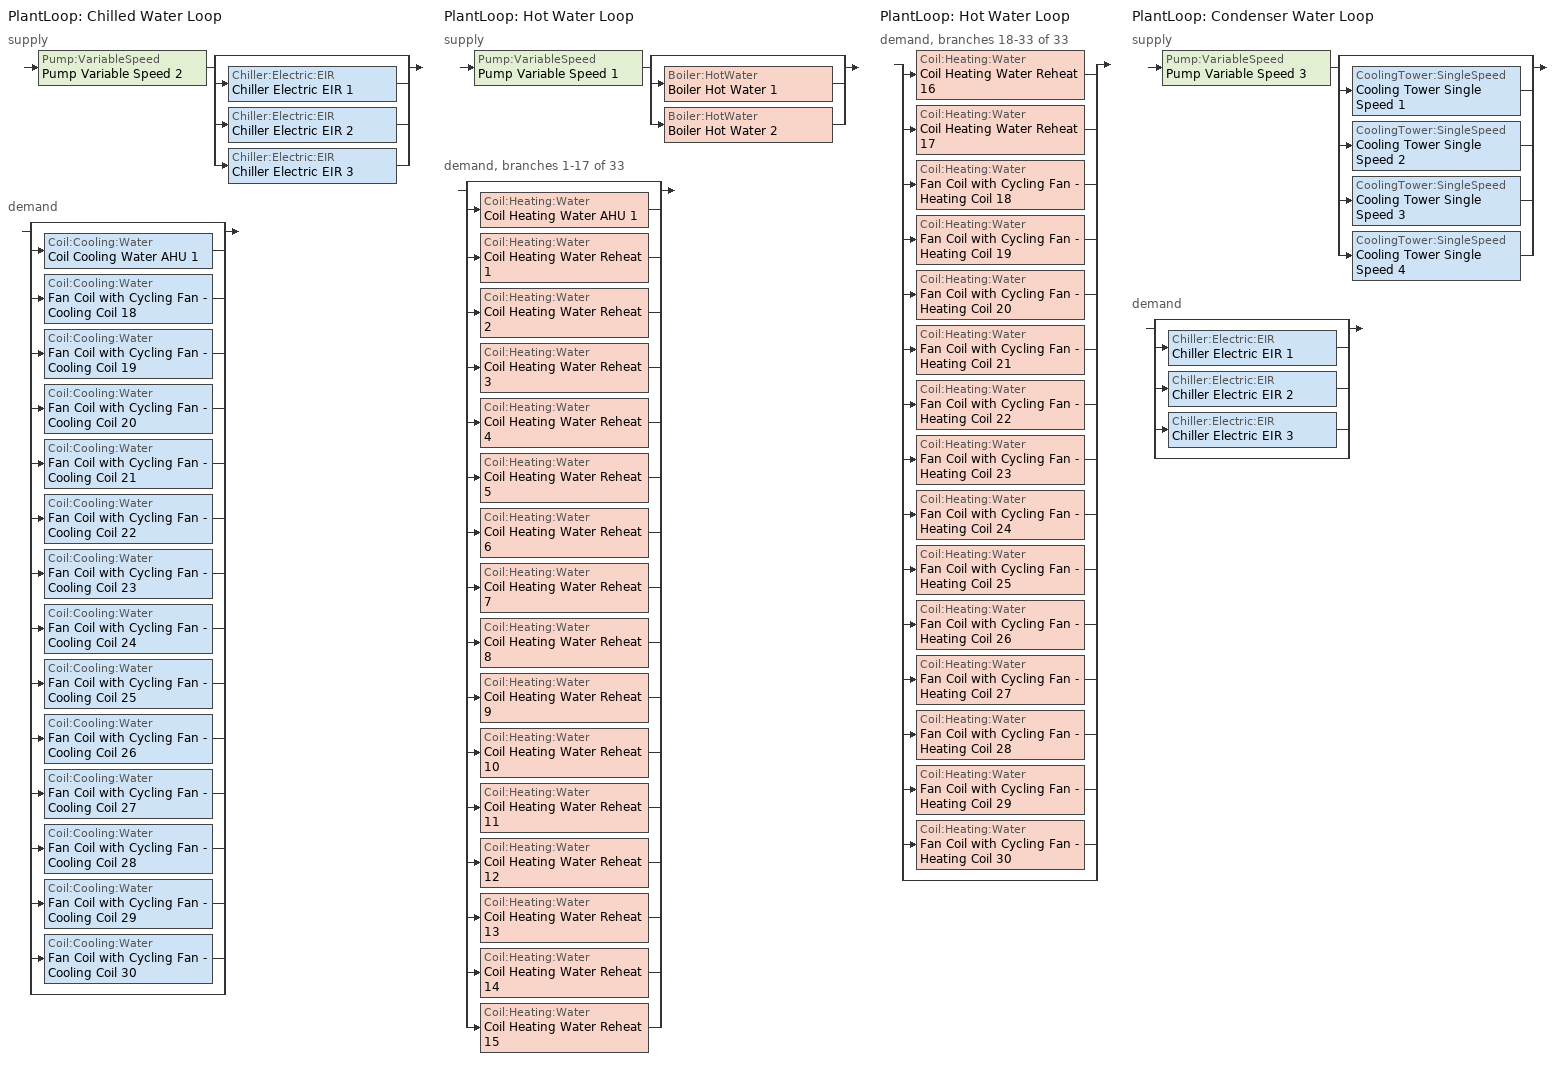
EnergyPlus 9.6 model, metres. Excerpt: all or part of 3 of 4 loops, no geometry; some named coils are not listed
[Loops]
PlantLoop 'Chilled Water Loop'
 supply: Pump:VariableSpeed 'Pump Variable Speed 2' > split
  | bypass
  | Chiller:Electric:EIR 'Chiller Electric EIR 1'
  | Chiller:Electric:EIR 'Chiller Electric EIR 2'
  | Chiller:Electric:EIR 'Chiller Electric EIR 3'
 demand: split
  | bypass
  | Coil:Cooling:Water 'Coil Cooling Water AHU 1'
  | Coil:Cooling:Water 'Fan Coil with Cycling Fan - Cooling Coil 18'
  | Coil:Cooling:Water 'Fan Coil with Cycling Fan - Cooling Coil 19'
  | Coil:Cooling:Water 'Fan Coil with Cycling Fan - Cooling Coil 20'
  | Coil:Cooling:Water 'Fan Coil with Cycling Fan - Cooling Coil 21'
  | Coil:Cooling:Water 'Fan Coil with Cycling Fan - Cooling Coil 22'
  | Coil:Cooling:Water 'Fan Coil with Cycling Fan - Cooling Coil 23'
  | Coil:Cooling:Water 'Fan Coil with Cycling Fan - Cooling Coil 24'
  | Coil:Cooling:Water 'Fan Coil with Cycling Fan - Cooling Coil 25'
  | Coil:Cooling:Water 'Fan Coil with Cycling Fan - Cooling Coil 26'
  | Coil:Cooling:Water 'Fan Coil with Cycling Fan - Cooling Coil 27'
  | Coil:Cooling:Water 'Fan Coil with Cycling Fan - Cooling Coil 28'
  | Coil:Cooling:Water 'Fan Coil with Cycling Fan - Cooling Coil 29'
  | Coil:Cooling:Water 'Fan Coil with Cycling Fan - Cooling Coil 30'
  | bypass
PlantLoop 'Hot Water Loop'
 supply: Pump:VariableSpeed 'Pump Variable Speed 1' > split
  | bypass
  | Boiler:HotWater 'Boiler Hot Water 1'
  | Boiler:HotWater 'Boiler Hot Water 2'
 demand, branches 1-17 of 33: split
  | bypass
  | Coil:Heating:Water 'Coil Heating Water AHU 1'
  | Coil:Heating:Water 'Coil Heating Water Reheat 1'
  | Coil:Heating:Water 'Coil Heating Water Reheat 2'
  | Coil:Heating:Water 'Coil Heating Water Reheat 3'
  | Coil:Heating:Water 'Coil Heating Water Reheat 4'
  | Coil:Heating:Water 'Coil Heating Water Reheat 5'
  | Coil:Heating:Water 'Coil Heating Water Reheat 6'
  | Coil:Heating:Water 'Coil Heating Water Reheat 7'
  | Coil:Heating:Water 'Coil Heating Water Reheat 8'
  | Coil:Heating:Water 'Coil Heating Water Reheat 9'
  | Coil:Heating:Water 'Coil Heating Water Reheat 10'
  | Coil:Heating:Water 'Coil Heating Water Reheat 11'
  | Coil:Heating:Water 'Coil Heating Water Reheat 12'
  | Coil:Heating:Water 'Coil Heating Water Reheat 13'
  | Coil:Heating:Water 'Coil Heating Water Reheat 14'
  | Coil:Heating:Water 'Coil Heating Water Reheat 15'
PlantLoop 'Hot Water Loop'
 demand, branches 18-33 of 33: split
  | Coil:Heating:Water 'Coil Heating Water Reheat 16'
  | Coil:Heating:Water 'Coil Heating Water Reheat 17'
  | Coil:Heating:Water 'Fan Coil with Cycling Fan - Heating Coil 18'
  | Coil:Heating:Water 'Fan Coil with Cycling Fan - Heating Coil 19'
  | Coil:Heating:Water 'Fan Coil with Cycling Fan - Heating Coil 20'
  | Coil:Heating:Water 'Fan Coil with Cycling Fan - Heating Coil 21'
  | Coil:Heating:Water 'Fan Coil with Cycling Fan - Heating Coil 22'
  | Coil:Heating:Water 'Fan Coil with Cycling Fan - Heating Coil 23'
  | Coil:Heating:Water 'Fan Coil with Cycling Fan - Heating Coil 24'
  | Coil:Heating:Water 'Fan Coil with Cycling Fan - Heating Coil 25'
  | Coil:Heating:Water 'Fan Coil with Cycling Fan - Heating Coil 26'
  | Coil:Heating:Water 'Fan Coil with Cycling Fan - Heating Coil 27'
  | Coil:Heating:Water 'Fan Coil with Cycling Fan - Heating Coil 28'
  | Coil:Heating:Water 'Fan Coil with Cycling Fan - Heating Coil 29'
  | Coil:Heating:Water 'Fan Coil with Cycling Fan - Heating Coil 30'
  | bypass
PlantLoop 'Condenser Water Loop'
 supply: Pump:VariableSpeed 'Pump Variable Speed 3' > split
  | bypass
  | CoolingTower:SingleSpeed 'Cooling Tower Single Speed 1'
  | CoolingTower:SingleSpeed 'Cooling Tower Single Speed 2'
  | CoolingTower:SingleSpeed 'Cooling Tower Single Speed 3'
  | CoolingTower:SingleSpeed 'Cooling Tower Single Speed 4'
 demand: split
  | bypass
  | Chiller:Electric:EIR 'Chiller Electric EIR 1'
  | Chiller:Electric:EIR 'Chiller Electric EIR 2'
  | Chiller:Electric:EIR 'Chiller Electric EIR 3'
  | bypass
[ZoneControl:Thermostat] Temperature Difference Between Cutout And Setpoint deltaC=0
Name | Zone or ZoneList | Control Type Schedule | Control 1
Thermal Zone 18 Thermostat | Thermal Zone 18 | Thermal Zone 18 Thermostat Schedule | Thermostat Setpoint Dual Setpoint 18
Thermal Zone 19 Thermostat | Thermal Zone 19 | Thermal Zone 19 Thermostat Schedule | Thermostat Setpoint Dual Setpoint 19
Thermal Zone 20 Thermostat | Thermal Zone 20 | Thermal Zone 20 Thermostat Schedule | Thermostat Setpoint Dual Setpoint 20
Thermal Zone 21 Thermostat | Thermal Zone 21 | Thermal Zone 21 Thermostat Schedule | Thermostat Setpoint Dual Setpoint 21
Thermal Zone 22 Thermostat | Thermal Zone 22 | Thermal Zone 22 Thermostat Schedule | Thermostat Setpoint Dual Setpoint 22
Thermal Zone 23 Thermostat | Thermal Zone 23 | Thermal Zone 23 Thermostat Schedule | Thermostat Setpoint Dual Setpoint 23
Thermal Zone 24 Thermostat | Thermal Zone 24 | Thermal Zone 24 Thermostat Schedule | Thermostat Setpoint Dual Setpoint 24
Thermal Zone 25 Thermostat | Thermal Zone 25 | Thermal Zone 25 Thermostat Schedule | Thermostat Setpoint Dual Setpoint 25
Thermal Zone 26 Thermostat | Thermal Zone 26 | Thermal Zone 26 Thermostat Schedule | Thermostat Setpoint Dual Setpoint 26
Thermal Zone 27 Thermostat | Thermal Zone 27 | Thermal Zone 27 Thermostat Schedule | Thermostat Setpoint Dual Setpoint 27
Thermal Zone 28 Thermostat | Thermal Zone 28 | Thermal Zone 28 Thermostat Schedule | Thermostat Setpoint Dual Setpoint 28
Thermal Zone 29 Thermostat | Thermal Zone 29 | Thermal Zone 29 Thermostat Schedule | Thermostat Setpoint Dual Setpoint 29
Thermal Zone 30 Thermostat | Thermal Zone 30 | Thermal Zone 30 Thermostat Schedule | Thermostat Setpoint Dual Setpoint 30
[ThermostatSetpoint:DualSetpoint]
Name | Heating Setpoint Temperature Schedule | Cooling Setpoint Temperature Schedule
Thermostat Setpoint Dual Setpoint 18 | HtgSetp 18 | ClgSetp 18
Thermostat Setpoint Dual Setpoint 19 | HtgSetp 19 | ClgSetp 19
Thermostat Setpoint Dual Setpoint 20 | HtgSetp 20 | ClgSetp 20
Thermostat Setpoint Dual Setpoint 21 | HtgSetp 21 | ClgSetp 21
Thermostat Setpoint Dual Setpoint 22 | HtgSetp 22 | ClgSetp 22
Thermostat Setpoint Dual Setpoint 23 | HtgSetp 23 | ClgSetp 23
Thermostat Setpoint Dual Setpoint 24 | HtgSetp 24 | ClgSetp 24
Thermostat Setpoint Dual Setpoint 25 | HtgSetp 25 | ClgSetp 25
Thermostat Setpoint Dual Setpoint 26 | HtgSetp 26 | ClgSetp 26
Thermostat Setpoint Dual Setpoint 27 | HtgSetp 27 | ClgSetp 27
Thermostat Setpoint Dual Setpoint 28 | HtgSetp 28 | ClgSetp 28
Thermostat Setpoint Dual Setpoint 29 | HtgSetp 29 | ClgSetp 29
Thermostat Setpoint Dual Setpoint 30 | HtgSetp 30 | ClgSetp 30
[Fan:OnOff] Availability Schedule=Always On Discrete hvac_library; Fan Total Efficiency=0.75; Pressure Rise Pa=1395; Maximum Flow Rate m3/s=99.64; Motor Efficiency=0.8; Motor In Airstream Fraction=1; Fan Power Ratio Function of Speed Ratio Curve=Fan On Off Power Curve 12; Fan Efficiency Ratio Function of Speed Ratio Curve=Fan On Off Efficiency Curve 12
Fan Coil with Cycling Fan - Fan 18; Fan Coil with Cycling Fan - Fan 19; Fan Coil with Cycling Fan - Fan 20; Fan Coil with Cycling Fan - Fan 21; Fan Coil with Cycling Fan - Fan 22; Fan Coil with Cycling Fan - Fan 23; Fan Coil with Cycling Fan - Fan 24; Fan Coil with Cycling Fan - Fan 25; Fan Coil with Cycling Fan - Fan 26; Fan Coil with Cycling Fan - Fan 27; Fan Coil with Cycling Fan - Fan 28; Fan Coil with Cycling Fan - Fan 29; Fan Coil with Cycling Fan - Fan 30
[Coil:Cooling:Water] Availability Schedule=Always On Discrete hvac_library; Design Water Flow Rate m3/s=Autosize; Design Air Flow Rate m3/s=Autosize; Design Inlet Water Temperature C=Autosize; Design Inlet Air Temperature C=Autosize; Design Outlet Air Temperature C=Autosize; Design Inlet Air Humidity Ratio kgWater/kgDryAir=Autosize; Design Outlet Air Humidity Ratio kgWater/kgDryAir=Autosize; Type of Analysis=SimpleAnalysis; Heat Exchanger Configuration=CrossFlow
Fan Coil with Cycling Fan - Cooling Coil 18; Fan Coil with Cycling Fan - Cooling Coil 19; Fan Coil with Cycling Fan - Cooling Coil 20; Fan Coil with Cycling Fan - Cooling Coil 21; Fan Coil with Cycling Fan - Cooling Coil 22; Fan Coil with Cycling Fan - Cooling Coil 23; Fan Coil with Cycling Fan - Cooling Coil 24; Fan Coil with Cycling Fan - Cooling Coil 25; Fan Coil with Cycling Fan - Cooling Coil 26; Fan Coil with Cycling Fan - Cooling Coil 27; Fan Coil with Cycling Fan - Cooling Coil 28; Fan Coil with Cycling Fan - Cooling Coil 29; Fan Coil with Cycling Fan - Cooling Coil 30
[Coil:Heating:Water] U-Factor Times Area Value W/K=Autosize; Maximum Water Flow Rate m3/s=Autosize; Performance Input Method=UFactorTimesAreaAndDesignWaterFlowRate; Rated Capacity W=Autosize; Rated Inlet Water Temperature C=82.2; Rated Inlet Air Temperature C=16.6; Rated Outlet Water Temperature C=71.1; Rated Outlet Air Temperature C=32.2; Rated Ratio for Air and Water Convection=0.5
Name | Availability Schedule
Fan Coil with Cycling Fan - Heating Coil 18; Fan Coil with Cycling Fan - Heating Coil 19; Fan Coil with Cycling Fan - Heating Coil 20; Fan Coil with Cycling Fan - Heating Coil 21; Fan Coil with Cycling Fan - Heating Coil 22; Fan Coil with Cycling Fan - Heating Coil 23; Fan Coil with Cycling Fan - Heating Coil 24; Fan Coil with Cycling Fan - Heating Coil 25; Fan Coil with Cycling Fan - Heating Coil 26; Fan Coil with Cycling Fan - Heating Coil 27; Fan Coil with Cycling Fan - Heating Coil 28; Fan Coil with Cycling Fan - Heating Coil 29; Fan Coil with Cycling Fan - Heating Coil 30 | Always On Discrete hvac_library
Coil Heating Water Reheat 1; Coil Heating Water Reheat 2; Coil Heating Water Reheat 3; Coil Heating Water Reheat 4; Coil Heating Water Reheat 5; Coil Heating Water Reheat 6; Coil Heating Water Reheat 7; Coil Heating Water Reheat 8; Coil Heating Water Reheat 9; Coil Heating Water Reheat 10; Coil Heating Water Reheat 11; Coil Heating Water Reheat 12; Coil Heating Water Reheat 13; Coil Heating Water Reheat 14; Coil Heating Water Reheat 15; Coil Heating Water Reheat 16; Coil Heating Water Reheat 17 | Always On Discrete
[ZoneHVAC:FourPipeFanCoil] Capacity Control Method=CyclingFan; Maximum Supply Air Flow Rate m3/s=Autosize; Maximum Outdoor Air Flow Rate m3/s=Autosize; Maximum Cold Water Flow Rate m3/s=Autosize; Maximum Hot Water Flow Rate m3/s=Autosize; Minimum Supply Air Temperature in Cooling Mode C=Autosize; Maximum Supply Air Temperature in Heating Mode C=Autosize
Fan Coil with Cycling Fan 18: Availability Schedule Name ! Occpancy Schedule 18=Always On Discrete hvac_library; Supply Air Fan=Fan Coil with Cycling Fan - Fan 18; Cooling Coil=Fan Coil with Cycling Fan - Cooling Coil 18; Heating Coil=Fan Coil with Cycling Fan - Heating Coil 18
Fan Coil with Cycling Fan 19: Supply Air Fan=Fan Coil with Cycling Fan - Fan 19; Cooling Coil=Fan Coil with Cycling Fan - Cooling Coil 19; Heating Coil=Fan Coil with Cycling Fan - Heating Coil 19; Availability Schedule Name ! Occpancy Schedule 19=Always On Discrete hvac_library
Fan Coil with Cycling Fan 20: Supply Air Fan=Fan Coil with Cycling Fan - Fan 20; Cooling Coil=Fan Coil with Cycling Fan - Cooling Coil 20; Heating Coil=Fan Coil with Cycling Fan - Heating Coil 20; Availability Schedule Name ! Occpancy Schedule 20=Always On Discrete hvac_library
Fan Coil with Cycling Fan 21: Supply Air Fan=Fan Coil with Cycling Fan - Fan 21; Cooling Coil=Fan Coil with Cycling Fan - Cooling Coil 21; Heating Coil=Fan Coil with Cycling Fan - Heating Coil 21; Availability Schedule Name ! Occpancy Schedule 21=Always On Discrete hvac_library
Fan Coil with Cycling Fan 22: Supply Air Fan=Fan Coil with Cycling Fan - Fan 22; Cooling Coil=Fan Coil with Cycling Fan - Cooling Coil 22; Heating Coil=Fan Coil with Cycling Fan - Heating Coil 22; Availability Schedule Name ! Occpancy Schedule 22=Always On Discrete hvac_library
Fan Coil with Cycling Fan 23: Supply Air Fan=Fan Coil with Cycling Fan - Fan 23; Cooling Coil=Fan Coil with Cycling Fan - Cooling Coil 23; Heating Coil=Fan Coil with Cycling Fan - Heating Coil 23; Availability Schedule Name ! Occpancy Schedule 23=Always On Discrete hvac_library
Fan Coil with Cycling Fan 24: Supply Air Fan=Fan Coil with Cycling Fan - Fan 24; Cooling Coil=Fan Coil with Cycling Fan - Cooling Coil 24; Heating Coil=Fan Coil with Cycling Fan - Heating Coil 24; Availability Schedule Name ! Occpancy Schedule 24=Always On Discrete hvac_library
Fan Coil with Cycling Fan 25: Supply Air Fan=Fan Coil with Cycling Fan - Fan 25; Cooling Coil=Fan Coil with Cycling Fan - Cooling Coil 25; Heating Coil=Fan Coil with Cycling Fan - Heating Coil 25; Availability Schedule Name ! Occpancy Schedule 25=Always On Discrete hvac_library
Fan Coil with Cycling Fan 26: Supply Air Fan=Fan Coil with Cycling Fan - Fan 26; Cooling Coil=Fan Coil with Cycling Fan - Cooling Coil 26; Heating Coil=Fan Coil with Cycling Fan - Heating Coil 26; Availability Schedule Name ! Occpancy Schedule 26=Always On Discrete hvac_library
Fan Coil with Cycling Fan 27: Supply Air Fan=Fan Coil with Cycling Fan - Fan 27; Cooling Coil=Fan Coil with Cycling Fan - Cooling Coil 27; Heating Coil=Fan Coil with Cycling Fan - Heating Coil 27; Availability Schedule Name ! Occpancy Schedule 27=Always On Discrete hvac_library
Fan Coil with Cycling Fan 28: Supply Air Fan=Fan Coil with Cycling Fan - Fan 28; Cooling Coil=Fan Coil with Cycling Fan - Cooling Coil 28; Heating Coil=Fan Coil with Cycling Fan - Heating Coil 28; Availability Schedule Name ! Occpancy Schedule 28=Always On Discrete hvac_library
Fan Coil with Cycling Fan 29: Supply Air Fan=Fan Coil with Cycling Fan - Fan 29; Cooling Coil=Fan Coil with Cycling Fan - Cooling Coil 29; Heating Coil=Fan Coil with Cycling Fan - Heating Coil 29; Availability Schedule Name ! Occpancy Schedule 29=Always On Discrete hvac_library
Fan Coil with Cycling Fan 30: Supply Air Fan=Fan Coil with Cycling Fan - Fan 30; Cooling Coil=Fan Coil with Cycling Fan - Cooling Coil 30; Heating Coil=Fan Coil with Cycling Fan - Heating Coil 30; Availability Schedule Name ! Occpancy Schedule 30=Always On Discrete hvac_library
[Zone equipment]
Thermal Zone 18: Fan Coil with Cycling Fan 18
Thermal Zone 19: Fan Coil with Cycling Fan 19
Thermal Zone 20: Fan Coil with Cycling Fan 20
Thermal Zone 21: Fan Coil with Cycling Fan 21
Thermal Zone 22: Fan Coil with Cycling Fan 22
Thermal Zone 23: Fan Coil with Cycling Fan 23
Thermal Zone 24: Fan Coil with Cycling Fan 24
Thermal Zone 25: Fan Coil with Cycling Fan 25
Thermal Zone 26: Fan Coil with Cycling Fan 26
Thermal Zone 27: Fan Coil with Cycling Fan 27
Thermal Zone 28: Fan Coil with Cycling Fan 28
Thermal Zone 29: Fan Coil with Cycling Fan 29
Thermal Zone 30: Fan Coil with Cycling Fan 30
[Sizing:Zone] Zone Cooling Design Supply Air Temperature Input Method=SupplyAirTemperature; Zone Cooling Design Supply Air Temperature C=18.1; Zone Cooling Design Supply Air Temperature Difference deltaC=11.11; Zone Heating Design Supply Air Temperature Input Method=SupplyAirTemperature; Zone Heating Design Supply Air Temperature C=54.7; Zone Heating Design Supply Air Temperature Difference deltaC=11.11; Zone Cooling Design Supply Air Humidity Ratio kgWater/kgDryAir=0.0085; Zone Heating Design Supply Air Humidity Ratio kgWater/kgDryAir=0.008; Cooling Design Air Flow Method=DesignDay; Cooling Design Air Flow Rate m3/s=0; Cooling Minimum Air Flow per Zone Floor Area m3/s-m2=0.000762; Cooling Minimum Air Flow m3/s=0; Cooling Minimum Air Flow Fraction=0; Heating Design Air Flow Method=DesignDay; Heating Design Air Flow Rate m3/s=0; Heating Maximum Air Flow per Zone Floor Area m3/s-m2=0.002032; Heating Maximum Air Flow m3/s=0.141576; Heating Maximum Air Flow Fraction=0.3; Account for Dedicated Outdoor Air System=No
Name | Design Specification Outdoor Air Object
Thermal Zone 18 | Ventilation 18
Thermal Zone 19 | Ventilation 19
Thermal Zone 20 | Ventilation 20
Thermal Zone 21 | Ventilation 21
Thermal Zone 22 | Ventilation 22
Thermal Zone 23 | Ventilation 23
Thermal Zone 24 | Ventilation 24
Thermal Zone 25 | Ventilation 25
Thermal Zone 26 | Ventilation 26
Thermal Zone 27 | Ventilation 27
Thermal Zone 28 | Ventilation 28
Thermal Zone 29 | Ventilation 29
Thermal Zone 30 | Ventilation 30
[DesignSpecification:OutdoorAir] Outdoor Air Method=Sum; Outdoor Air Flow per Person m3/s-person=0; Outdoor Air Flow per Zone Floor Area m3/s-m2=0; Outdoor Air Flow per Zone m3/s=0; Outdoor Air Flow Air Changes per Hour 1/hr=1.7
Ventilation 18; Ventilation 19; Ventilation 20; Ventilation 21; Ventilation 22; Ventilation 23; Ventilation 24; Ventilation 25; Ventilation 26; Ventilation 27; Ventilation 28; Ventilation 29; Ventilation 30
[SetpointManager:Scheduled] Control Variable=Temperature
Name | Schedule | Setpoint Node or NodeList
Setpoint Manager Scheduled Chilled Water Duck | Chilled_Water_Temperature | Node Chilled Water Deck Supply
Setpoint Manager Scheduled Hot Water Duck | Hot_Water_Temperature | Node Hot Water Deck Supply
[Chiller:Electric:EIR] Reference Capacity W=Autosize; Reference Leaving Chilled Water Temperature C=6.67; Reference Entering Condenser Fluid Temperature C=29.4; Reference Chilled Water Flow Rate m3/s=Autosize; Reference Condenser Fluid Flow Rate m3/s=Autosize; Cooling Capacity Function of Temperature Curve=Curve Biquadratic 1; Electric Input to Cooling Output Ratio Function of Temperature Curve=Curve Biquadratic 2; Electric Input to Cooling Output Ratio Function of Part Load Ratio Curve=Curve Quadratic 1; Minimum Part Load Ratio=0.1; Maximum Part Load Ratio=1; Optimum Part Load Ratio=1; Minimum Unloading Ratio=0.2; Condenser Type=WaterCooled; Condenser Fan Power Ratio W/W=0; Fraction of Compressor Electric Consumption Rejected by Condenser=1; Leaving Chilled Water Lower Temperature Limit C=2; Chiller Flow Mode=NotModulated; Sizing Factor=1; Basin Heater Capacity W/K=0; Basin Heater Setpoint Temperature C=10; Condenser Heat Recovery Relative Capacity Fraction=1
Name | Reference COP W/W
Chiller Electric EIR 1 | 3.5
Chiller Electric EIR 2 | 4.5
Chiller Electric EIR 3 | 5.5
[PlantEquipmentList]
Chilled Water Loop Cooling Equipment List: Chiller:Electric:EIR, Chiller Electric EIR 1, Chiller:Electric:EIR, Chiller Electric EIR 2, Chiller:Electric:EIR, Chiller Electric EIR 3
Hot Water Loop Heating Equipment List: Boiler:HotWater, Boiler Hot Water 1, Boiler:HotWater, Boiler Hot Water 2
Condenser Water Loop Cooling Equipment List: CoolingTower:SingleSpeed, Cooling Tower Single Speed 1, CoolingTower:SingleSpeed, Cooling Tower Single Speed 2, CoolingTower:SingleSpeed, Cooling Tower Single Speed 3, CoolingTower:SingleSpeed, Cooling Tower Single Speed 4
[PlantLoop] Fluid Type=Water; Load Distribution Scheme=Optimal; Plant Loop Demand Calculation Scheme=SingleSetpoint
Name | Plant Equipment Operation Scheme | Maximum Loop Temperature C | Minimum Loop Temperature C | Maximum Loop Flow Rate m3/s | Minimum Loop Flow Rate m3/s | Plant Loop Volume m3 | Maximum Loop Temperature | Minimum Loop Temperature | Maximum Loop Flow Rate | Minimum Loop Flow Rate | Plant Loop Volume
Chilled Water Loop | Chilled Water Loop Operation Schemes | 100 | 0 | Autosize | 0 | Autocalculate
Hot Water Loop | Hot Water Loop Operation Schemes |  |  |  |  |  | 100 | 0 | Autosize | 0 | Autocalculate
Condenser Water Loop | Condenser Water Loop Operation Schemes |  |  |  |  |  | 100 | 0 | Autosize | 0 | Autocalculate
[Sizing:Plant] Sizing Option=NonCoincident; Zone Timesteps in Averaging Window=1; Coincident Sizing Factor Mode=None
Name | Loop Type | Design Loop Exit Temperature C | Loop Design Temperature Difference deltaC | Design Loop Exit Temperature | Loop Design Temperature Difference
Chilled Water Loop | Cooling | 6.7 | 6.7
Hot Water Loop | Heating |  |  | 67 | 11
Condenser Water Loop | Condenser |  |  | 29.4 | 5.6
[Pump:VariableSpeed] Design Maximum Flow Rate m3/s=Autosize; Design Power Consumption W=Autosize; Motor Efficiency=0.8; Fraction of Motor Inefficiencies to Fluid Stream=0; Coefficient 1 of the Part Load Performance Curve=0; Coefficient 2 of the Part Load Performance Curve=1; Coefficient 3 of the Part Load Performance Curve=0; Coefficient 4 of the Part Load Performance Curve=0; Pump Control Type=Intermittent; Skin Loss Radiative Fraction=0.5; Design Power Sizing Method=PowerPerFlowPerPressure; Design Minimum Flow Rate Fraction=0
Name | Design Pump Head Pa | Design Minimum Flow Rate m3/s | Design Electric Power per Unit Flow Rate W/(m3/s) | Design Shaft Power per Unit Flow Rate per Unit Head W/((m3/s)-Pa) | Design Minimum Flow Rate | Design Electric Power per Unit Flow Rate | Design Shaft Power per Unit Flow Rate per Unit Head
Pump Variable Speed 2 | 179352 | 0 | 348701.1 | 1.28205
Pump Variable Speed 1 | 180000 |  |  |  | 0 | 348701.1 | 1.28205
Pump Variable Speed 3 | 179352 |  |  |  | 0 | 348701.1 | 1.28205
[PlantEquipmentOperationSchemes] Control Scheme Schedule Name 1=Always On Discrete
Name | Control Scheme Object Type 1 | Control Scheme Name 1
Chilled Water Loop Operation Schemes | PlantEquipmentOperation:CoolingLoad | Chilled Water Loop Cooling Operation Scheme
Hot Water Loop Operation Schemes | PlantEquipmentOperation:HeatingLoad | Hot Water Loop Heating Operation Scheme
Condenser Water Loop Operation Schemes | PlantEquipmentOperation:CoolingLoad | Condenser Water Loop Cooling Operation Scheme
[PlantEquipmentOperation:CoolingLoad] Load Range Lower Limit 1=0; Load Range Upper Limit 1=1000000000
Name | Range Equipment List Name 1
Chilled Water Loop Cooling Operation Scheme | Chilled Water Loop Cooling Equipment List
Condenser Water Loop Cooling Operation Scheme | Condenser Water Loop Cooling Equipment List
[Boiler:HotWater] Fuel Type=Coal; Nominal Capacity W=Autosize; Efficiency Curve Temperature Evaluation Variable=LeavingBoiler; Normalized Boiler Efficiency Curve=Boiler Efficiency; Design Water Flow Rate m3/s=Autosize; Minimum Part Load Ratio=0; Maximum Part Load Ratio=1; Optimum Part Load Ratio=1; Water Outlet Upper Temperature Limit C=99; Boiler Flow Mode=NotModulated; Parasitic Electric Load W=0; Sizing Factor=1
Name | Nominal Thermal Efficiency
Boiler Hot Water 1 | 0.7
Boiler Hot Water 2 | 0.85
[PlantEquipmentOperation:HeatingLoad]
Hot Water Loop Heating Operation Scheme: Load Range Lower Limit 1=0; Load Range Upper Limit 1=1000000000; Range Equipment List Name 1=Hot Water Loop Heating Equipment List
[CoolingTower:SingleSpeed] Design Water Flow Rate m3/s=Autosize; Design Air Flow Rate m3/s=Autosize; Design Fan Power W=Autosize; Design U-Factor Times Area Value W/K=Autosize; Free Convection Regime Air Flow Rate m3/s=Autosize; Free Convection Regime Air Flow Rate Sizing Factor=0.1; Free Convection Regime U-Factor Times Area Value W/K=Autosize; Free Convection U-Factor Times Area Value Sizing Factor=0.1; Performance Input Method=UFactorTimesAreaAndDesignWaterFlowRate; Heat Rejection Capacity and Nominal Capacity Sizing Ratio=1.25; Free Convection Capacity W=0; Free Convection Nominal Capacity Sizing Factor=0.1; Design Inlet Air Dry-Bulb Temperature C=25.6; Design Inlet Air Wet-Bulb Temperature C=25.6; Design Approach Temperature deltaC=Autosize; Design Range Temperature deltaC=Autosize; Basin Heater Capacity W/K=0; Basin Heater Setpoint Temperature C=2; Evaporation Loss Mode=LossFactor; Evaporation Loss Factor percent/K=0.2; Drift Loss Percent percent=0.008; Blowdown Calculation Mode=ConcentrationRatio; Blowdown Concentration Ratio=3; Capacity Control=FanCycling; Number of Cells=1; Cell Control=MinimalCell; Cell Minimum  Water Flow Rate Fraction=0.33; Cell Maximum Water Flow Rate Fraction=2.5; Sizing Factor=1
Cooling Tower Single Speed 1; Cooling Tower Single Speed 2; Cooling Tower Single Speed 3; Cooling Tower Single Speed 4
[SetpointManager:FollowOutdoorAirTemperature]
Setpoint Manager Follow Outdoor Air Temperature 1: Control Variable=Temperature; Reference Temperature Type=OutdoorAirWetBulb; Offset Temperature Difference=1.5; Maximum Setpoint Temperature=80; Minimum Setpoint Temperature=6; Setpoint Node or NodeList=Node Condenser Water Deck Supply
[Schedule:Day:Interval]
HtgSetp Summer Design Day 18; HtgSetp Summer Design Day 19; HtgSetp Summer Design Day 20; HtgSetp Summer Design Day 21; HtgSetp Summer Design Day 22; HtgSetp Summer Design Day 23; HtgSetp Summer Design Day 24; HtgSetp Summer Design Day 25; HtgSetp Summer Design Day 26; HtgSetp Summer Design Day 27; HtgSetp Summer Design Day 28; HtgSetp Summer Design Day 29; HtgSetp Summer Design Day 30: No, 24:00, 15.6
HtgSetp Winter Design Day 18; HtgSetp Winter Design Day 19; HtgSetp Winter Design Day 20; HtgSetp Winter Design Day 21; HtgSetp Winter Design Day 22; HtgSetp Winter Design Day 23; HtgSetp Winter Design Day 24; HtgSetp Winter Design Day 25; HtgSetp Winter Design Day 26; HtgSetp Winter Design Day 27; HtgSetp Winter Design Day 28; HtgSetp Winter Design Day 29; HtgSetp Winter Design Day 30: No, 24:00, 21
ClgSetp Summer Design Day 18; ClgSetp Summer Design Day 19; ClgSetp Summer Design Day 20; ClgSetp Summer Design Day 21; ClgSetp Summer Design Day 22; ClgSetp Summer Design Day 23; ClgSetp Summer Design Day 24; ClgSetp Summer Design Day 25; ClgSetp Summer Design Day 26; ClgSetp Summer Design Day 27; ClgSetp Summer Design Day 28; ClgSetp Summer Design Day 29; ClgSetp Summer Design Day 30: No, 06:00, 26.7, 22:00, 24, 24:00, 26.7
ClgSetp Winter Design Day 18; ClgSetp Winter Design Day 19; ClgSetp Winter Design Day 20; ClgSetp Winter Design Day 21; ClgSetp Winter Design Day 22; ClgSetp Winter Design Day 23; ClgSetp Winter Design Day 24; ClgSetp Winter Design Day 25; ClgSetp Winter Design Day 26; ClgSetp Winter Design Day 27; ClgSetp Winter Design Day 28; ClgSetp Winter Design Day 29; ClgSetp Winter Design Day 30: No, 24:00, 26.7
ClgSetp Default Schedule 18; ClgSetp Default Schedule 19; ClgSetp Default Schedule 20; ClgSetp Default Schedule 21; ClgSetp Default Schedule 22: Temperature 37, No, 01:00, 27, 02:00, 27, 03:00, 27, 04:00, 27, 05:00, 27, 06:00, 27, 07:00, 27, 08:00, 27, 09:00, 25, 10:00, 25, 11:00, 25, 12:00, 25, 13:00, 25, 14:00, 25, 15:00, 25, 16:00, 25, 17:00, 25, 18:00, 25, 19:00, 25, 20:00, 25, 21:00, 27, 22:00, 27, 23:00, 27, 24:00, 27
HtgSetp Default Schedule 18; HtgSetp Default Schedule 19; HtgSetp Default Schedule 20; HtgSetp Default Schedule 21; HtgSetp Default Schedule 22: Temperature 36, No, 01:00, 18, 02:00, 18, 03:00, 18, 04:00, 18, 05:00, 18, 06:00, 18, 07:00, 18, 08:00, 18, 09:00, 21, 10:00, 21, 11:00, 21, 12:00, 21, 13:00, 21, 14:00, 21, 15:00, 21, 16:00, 21, 17:00, 21, 18:00, 21, 19:00, 21, 20:00, 21, 21:00, 18, 22:00, 18, 23:00, 18, 24:00, 18
ClgSetp Default Schedule 23; ClgSetp Default Schedule 24; ClgSetp Default Schedule 25; ClgSetp Default Schedule 26; ClgSetp Default Schedule 27; ClgSetp Default Schedule 28; ClgSetp Default Schedule 29; ClgSetp Default Schedule 30: Temperature 37, No, 01:00, 28, 02:00, 28, 03:00, 28, 04:00, 28, 05:00, 28, 06:00, 28, 07:00, 28, 08:00, 28, 09:00, 28, 10:00, 28, 11:00, 26, 12:00, 26, 13:00, 26, 14:00, 26, 15:00, 26, 16:00, 26, 17:00, 26, 18:00, 26, 19:00, 26, 20:00, 26, 21:00, 26, 22:00, 26, 23:00, 28, 24:00, 28
HtgSetp Default Schedule 23; HtgSetp Default Schedule 24; HtgSetp Default Schedule 25; HtgSetp Default Schedule 26; HtgSetp Default Schedule 27; HtgSetp Default Schedule 28; HtgSetp Default Schedule 29; HtgSetp Default Schedule 30: Temperature 36, No, 01:00, 16, 02:00, 16, 03:00, 16, 04:00, 16, 05:00, 16, 06:00, 16, 07:00, 16, 08:00, 16, 09:00, 16, 10:00, 16, 11:00, 22, 12:00, 22, 13:00, 22, 14:00, 22, 15:00, 22, 16:00, 22, 17:00, 22, 18:00, 22, 19:00, 22, 20:00, 22, 21:00, 22, 22:00, 22, 23:00, 16, 24:00, 16
Chilled_Water_Temperature_Default; Chilled_Water_Temperature_Summer_Design_Day; Chilled_Water_Temperature_Winter_Design_Day: No, 24:00, 6.7
Hot_Water_Temperature_Default; Hot_Water_Temperature_Summer_Design_Day; Hot_Water_Temperature_Winter_Design_Day: No, 24:00, 67
[Schedule:Week:Daily]
HtgSetp 18 Week Rule - Jan1-Dec31: HtgSetp Default Schedule 18, HtgSetp Default Schedule 18, HtgSetp Default Schedule 18, HtgSetp Default Schedule 18, HtgSetp Default Schedule 18, HtgSetp Default Schedule 18, HtgSetp Default Schedule 18, HtgSetp Default Schedule 18, HtgSetp Summer Design Day 18, HtgSetp Winter Design Day 18, HtgSetp Default Schedule 18, HtgSetp Default Schedule 18
ClgSetp 18 Week Rule - Jan1-Dec31: ClgSetp Default Schedule 18, ClgSetp Default Schedule 18, ClgSetp Default Schedule 18, ClgSetp Default Schedule 18, ClgSetp Default Schedule 18, ClgSetp Default Schedule 18, ClgSetp Default Schedule 18, ClgSetp Default Schedule 18, ClgSetp Summer Design Day 18, ClgSetp Winter Design Day 18, ClgSetp Default Schedule 18, ClgSetp Default Schedule 18
HtgSetp 19 Week Rule - Jan1-Dec31: HtgSetp Default Schedule 19, HtgSetp Default Schedule 19, HtgSetp Default Schedule 19, HtgSetp Default Schedule 19, HtgSetp Default Schedule 19, HtgSetp Default Schedule 19, HtgSetp Default Schedule 19, HtgSetp Default Schedule 19, HtgSetp Summer Design Day 19, HtgSetp Winter Design Day 19, HtgSetp Default Schedule 19, HtgSetp Default Schedule 19
ClgSetp 19 Week Rule - Jan1-Dec31: ClgSetp Default Schedule 19, ClgSetp Default Schedule 19, ClgSetp Default Schedule 19, ClgSetp Default Schedule 19, ClgSetp Default Schedule 19, ClgSetp Default Schedule 19, ClgSetp Default Schedule 19, ClgSetp Default Schedule 19, ClgSetp Summer Design Day 19, ClgSetp Winter Design Day 19, ClgSetp Default Schedule 19, ClgSetp Default Schedule 19
HtgSetp 20 Week Rule - Jan1-Dec31: HtgSetp Default Schedule 20, HtgSetp Default Schedule 20, HtgSetp Default Schedule 20, HtgSetp Default Schedule 20, HtgSetp Default Schedule 20, HtgSetp Default Schedule 20, HtgSetp Default Schedule 20, HtgSetp Default Schedule 20, HtgSetp Summer Design Day 20, HtgSetp Winter Design Day 20, HtgSetp Default Schedule 20, HtgSetp Default Schedule 20
ClgSetp 20 Week Rule - Jan1-Dec31: ClgSetp Default Schedule 20, ClgSetp Default Schedule 20, ClgSetp Default Schedule 20, ClgSetp Default Schedule 20, ClgSetp Default Schedule 20, ClgSetp Default Schedule 20, ClgSetp Default Schedule 20, ClgSetp Default Schedule 20, ClgSetp Summer Design Day 20, ClgSetp Winter Design Day 20, ClgSetp Default Schedule 20, ClgSetp Default Schedule 20
HtgSetp 21 Week Rule - Jan1-Dec31: HtgSetp Default Schedule 21, HtgSetp Default Schedule 21, HtgSetp Default Schedule 21, HtgSetp Default Schedule 21, HtgSetp Default Schedule 21, HtgSetp Default Schedule 21, HtgSetp Default Schedule 21, HtgSetp Default Schedule 21, HtgSetp Summer Design Day 21, HtgSetp Winter Design Day 21, HtgSetp Default Schedule 21, HtgSetp Default Schedule 21
ClgSetp 21 Week Rule - Jan1-Dec31: ClgSetp Default Schedule 21, ClgSetp Default Schedule 21, ClgSetp Default Schedule 21, ClgSetp Default Schedule 21, ClgSetp Default Schedule 21, ClgSetp Default Schedule 21, ClgSetp Default Schedule 21, ClgSetp Default Schedule 21, ClgSetp Summer Design Day 21, ClgSetp Winter Design Day 21, ClgSetp Default Schedule 21, ClgSetp Default Schedule 21
HtgSetp 22 Week Rule - Jan1-Dec31: HtgSetp Default Schedule 22, HtgSetp Default Schedule 22, HtgSetp Default Schedule 22, HtgSetp Default Schedule 22, HtgSetp Default Schedule 22, HtgSetp Default Schedule 22, HtgSetp Default Schedule 22, HtgSetp Default Schedule 22, HtgSetp Summer Design Day 22, HtgSetp Winter Design Day 22, HtgSetp Default Schedule 22, HtgSetp Default Schedule 22
ClgSetp 22 Week Rule - Jan1-Dec31: ClgSetp Default Schedule 22, ClgSetp Default Schedule 22, ClgSetp Default Schedule 22, ClgSetp Default Schedule 22, ClgSetp Default Schedule 22, ClgSetp Default Schedule 22, ClgSetp Default Schedule 22, ClgSetp Default Schedule 22, ClgSetp Summer Design Day 22, ClgSetp Winter Design Day 22, ClgSetp Default Schedule 22, ClgSetp Default Schedule 22
HtgSetp 23 Week Rule - Jan1-Dec31: HtgSetp Default Schedule 23, HtgSetp Default Schedule 23, HtgSetp Default Schedule 23, HtgSetp Default Schedule 23, HtgSetp Default Schedule 23, HtgSetp Default Schedule 23, HtgSetp Default Schedule 23, HtgSetp Default Schedule 23, HtgSetp Summer Design Day 23, HtgSetp Winter Design Day 23, HtgSetp Default Schedule 23, HtgSetp Default Schedule 23
ClgSetp 23 Week Rule - Jan1-Dec31: ClgSetp Default Schedule 23, ClgSetp Default Schedule 23, ClgSetp Default Schedule 23, ClgSetp Default Schedule 23, ClgSetp Default Schedule 23, ClgSetp Default Schedule 23, ClgSetp Default Schedule 23, ClgSetp Default Schedule 23, ClgSetp Summer Design Day 23, ClgSetp Winter Design Day 23, ClgSetp Default Schedule 23, ClgSetp Default Schedule 23
HtgSetp 24 Week Rule - Jan1-Dec31: HtgSetp Default Schedule 24, HtgSetp Default Schedule 24, HtgSetp Default Schedule 24, HtgSetp Default Schedule 24, HtgSetp Default Schedule 24, HtgSetp Default Schedule 24, HtgSetp Default Schedule 24, HtgSetp Default Schedule 24, HtgSetp Summer Design Day 24, HtgSetp Winter Design Day 24, HtgSetp Default Schedule 24, HtgSetp Default Schedule 24
ClgSetp 24 Week Rule - Jan1-Dec31: ClgSetp Default Schedule 24, ClgSetp Default Schedule 24, ClgSetp Default Schedule 24, ClgSetp Default Schedule 24, ClgSetp Default Schedule 24, ClgSetp Default Schedule 24, ClgSetp Default Schedule 24, ClgSetp Default Schedule 24, ClgSetp Summer Design Day 24, ClgSetp Winter Design Day 24, ClgSetp Default Schedule 24, ClgSetp Default Schedule 24
HtgSetp 25 Week Rule - Jan1-Dec31: HtgSetp Default Schedule 25, HtgSetp Default Schedule 25, HtgSetp Default Schedule 25, HtgSetp Default Schedule 25, HtgSetp Default Schedule 25, HtgSetp Default Schedule 25, HtgSetp Default Schedule 25, HtgSetp Default Schedule 25, HtgSetp Summer Design Day 25, HtgSetp Winter Design Day 25, HtgSetp Default Schedule 25, HtgSetp Default Schedule 25
ClgSetp 25 Week Rule - Jan1-Dec31: ClgSetp Default Schedule 25, ClgSetp Default Schedule 25, ClgSetp Default Schedule 25, ClgSetp Default Schedule 25, ClgSetp Default Schedule 25, ClgSetp Default Schedule 25, ClgSetp Default Schedule 25, ClgSetp Default Schedule 25, ClgSetp Summer Design Day 25, ClgSetp Winter Design Day 25, ClgSetp Default Schedule 25, ClgSetp Default Schedule 25
HtgSetp 26 Week Rule - Jan1-Dec31: HtgSetp Default Schedule 26, HtgSetp Default Schedule 26, HtgSetp Default Schedule 26, HtgSetp Default Schedule 26, HtgSetp Default Schedule 26, HtgSetp Default Schedule 26, HtgSetp Default Schedule 26, HtgSetp Default Schedule 26, HtgSetp Summer Design Day 26, HtgSetp Winter Design Day 26, HtgSetp Default Schedule 26, HtgSetp Default Schedule 26
ClgSetp 26 Week Rule - Jan1-Dec31: ClgSetp Default Schedule 26, ClgSetp Default Schedule 26, ClgSetp Default Schedule 26, ClgSetp Default Schedule 26, ClgSetp Default Schedule 26, ClgSetp Default Schedule 26, ClgSetp Default Schedule 26, ClgSetp Default Schedule 26, ClgSetp Summer Design Day 26, ClgSetp Winter Design Day 26, ClgSetp Default Schedule 26, ClgSetp Default Schedule 26
HtgSetp 27 Week Rule - Jan1-Dec31: HtgSetp Default Schedule 27, HtgSetp Default Schedule 27, HtgSetp Default Schedule 27, HtgSetp Default Schedule 27, HtgSetp Default Schedule 27, HtgSetp Default Schedule 27, HtgSetp Default Schedule 27, HtgSetp Default Schedule 27, HtgSetp Summer Design Day 27, HtgSetp Winter Design Day 27, HtgSetp Default Schedule 27, HtgSetp Default Schedule 27
ClgSetp 27 Week Rule - Jan1-Dec31: ClgSetp Default Schedule 27, ClgSetp Default Schedule 27, ClgSetp Default Schedule 27, ClgSetp Default Schedule 27, ClgSetp Default Schedule 27, ClgSetp Default Schedule 27, ClgSetp Default Schedule 27, ClgSetp Default Schedule 27, ClgSetp Summer Design Day 27, ClgSetp Winter Design Day 27, ClgSetp Default Schedule 27, ClgSetp Default Schedule 27
HtgSetp 28 Week Rule - Jan1-Dec31: HtgSetp Default Schedule 28, HtgSetp Default Schedule 28, HtgSetp Default Schedule 28, HtgSetp Default Schedule 28, HtgSetp Default Schedule 28, HtgSetp Default Schedule 28, HtgSetp Default Schedule 28, HtgSetp Default Schedule 28, HtgSetp Summer Design Day 28, HtgSetp Winter Design Day 28, HtgSetp Default Schedule 28, HtgSetp Default Schedule 28
ClgSetp 28 Week Rule - Jan1-Dec31: ClgSetp Default Schedule 28, ClgSetp Default Schedule 28, ClgSetp Default Schedule 28, ClgSetp Default Schedule 28, ClgSetp Default Schedule 28, ClgSetp Default Schedule 28, ClgSetp Default Schedule 28, ClgSetp Default Schedule 28, ClgSetp Summer Design Day 28, ClgSetp Winter Design Day 28, ClgSetp Default Schedule 28, ClgSetp Default Schedule 28
HtgSetp 29 Week Rule - Jan1-Dec31: HtgSetp Default Schedule 29, HtgSetp Default Schedule 29, HtgSetp Default Schedule 29, HtgSetp Default Schedule 29, HtgSetp Default Schedule 29, HtgSetp Default Schedule 29, HtgSetp Default Schedule 29, HtgSetp Default Schedule 29, HtgSetp Summer Design Day 29, HtgSetp Winter Design Day 29, HtgSetp Default Schedule 29, HtgSetp Default Schedule 29
ClgSetp 29 Week Rule - Jan1-Dec31: ClgSetp Default Schedule 29, ClgSetp Default Schedule 29, ClgSetp Default Schedule 29, ClgSetp Default Schedule 29, ClgSetp Default Schedule 29, ClgSetp Default Schedule 29, ClgSetp Default Schedule 29, ClgSetp Default Schedule 29, ClgSetp Summer Design Day 29, ClgSetp Winter Design Day 29, ClgSetp Default Schedule 29, ClgSetp Default Schedule 29
HtgSetp 30 Week Rule - Jan1-Dec31: HtgSetp Default Schedule 30, HtgSetp Default Schedule 30, HtgSetp Default Schedule 30, HtgSetp Default Schedule 30, HtgSetp Default Schedule 30, HtgSetp Default Schedule 30, HtgSetp Default Schedule 30, HtgSetp Default Schedule 30, HtgSetp Summer Design Day 30, HtgSetp Winter Design Day 30, HtgSetp Default Schedule 30, HtgSetp Default Schedule 30
ClgSetp 30 Week Rule - Jan1-Dec31: ClgSetp Default Schedule 30, ClgSetp Default Schedule 30, ClgSetp Default Schedule 30, ClgSetp Default Schedule 30, ClgSetp Default Schedule 30, ClgSetp Default Schedule 30, ClgSetp Default Schedule 30, ClgSetp Default Schedule 30, ClgSetp Summer Design Day 30, ClgSetp Winter Design Day 30, ClgSetp Default Schedule 30, ClgSetp Default Schedule 30
Chilled_Water_Temperature Week Rule - Jan1-Dec31: Chilled_Water_Temperature_Default, Chilled_Water_Temperature_Default, Chilled_Water_Temperature_Default, Chilled_Water_Temperature_Default, Chilled_Water_Temperature_Default, Chilled_Water_Temperature_Default, Chilled_Water_Temperature_Default, Chilled_Water_Temperature_Default, Chilled_Water_Temperature_Summer_Design_Day, Chilled_Water_Temperature_Winter_Design_Day, Chilled_Water_Temperature_Default, Chilled_Water_Temperature_Default
Hot_Water_Temperature Week Rule - Jan1-Dec31: Hot_Water_Temperature_Default, Hot_Water_Temperature_Default, Hot_Water_Temperature_Default, Hot_Water_Temperature_Default, Hot_Water_Temperature_Default, Hot_Water_Temperature_Default, Hot_Water_Temperature_Default, Hot_Water_Temperature_Default, Hot_Water_Temperature_Summer_Design_Day, Hot_Water_Temperature_Winter_Design_Day, Hot_Water_Temperature_Default, Hot_Water_Temperature_Default
[Schedule:Year]
HtgSetp 18: HtgSetp 18 Week Rule - Jan1-Dec31, 1, 1, 12, 31
ClgSetp 18: ClgSetp 18 Week Rule - Jan1-Dec31, 1, 1, 12, 31
HtgSetp 19: HtgSetp 19 Week Rule - Jan1-Dec31, 1, 1, 12, 31
ClgSetp 19: ClgSetp 19 Week Rule - Jan1-Dec31, 1, 1, 12, 31
HtgSetp 20: HtgSetp 20 Week Rule - Jan1-Dec31, 1, 1, 12, 31
ClgSetp 20: ClgSetp 20 Week Rule - Jan1-Dec31, 1, 1, 12, 31
HtgSetp 21: HtgSetp 21 Week Rule - Jan1-Dec31, 1, 1, 12, 31
ClgSetp 21: ClgSetp 21 Week Rule - Jan1-Dec31, 1, 1, 12, 31
HtgSetp 22: HtgSetp 22 Week Rule - Jan1-Dec31, 1, 1, 12, 31
ClgSetp 22: ClgSetp 22 Week Rule - Jan1-Dec31, 1, 1, 12, 31
HtgSetp 23: HtgSetp 23 Week Rule - Jan1-Dec31, 1, 1, 12, 31
ClgSetp 23: ClgSetp 23 Week Rule - Jan1-Dec31, 1, 1, 12, 31
HtgSetp 24: HtgSetp 24 Week Rule - Jan1-Dec31, 1, 1, 12, 31
ClgSetp 24: ClgSetp 24 Week Rule - Jan1-Dec31, 1, 1, 12, 31
HtgSetp 25: HtgSetp 25 Week Rule - Jan1-Dec31, 1, 1, 12, 31
ClgSetp 25: ClgSetp 25 Week Rule - Jan1-Dec31, 1, 1, 12, 31
HtgSetp 26: HtgSetp 26 Week Rule - Jan1-Dec31, 1, 1, 12, 31
ClgSetp 26: ClgSetp 26 Week Rule - Jan1-Dec31, 1, 1, 12, 31
HtgSetp 27: HtgSetp 27 Week Rule - Jan1-Dec31, 1, 1, 12, 31
ClgSetp 27: ClgSetp 27 Week Rule - Jan1-Dec31, 1, 1, 12, 31
HtgSetp 28: HtgSetp 28 Week Rule - Jan1-Dec31, 1, 1, 12, 31
ClgSetp 28: ClgSetp 28 Week Rule - Jan1-Dec31, 1, 1, 12, 31
HtgSetp 29: HtgSetp 29 Week Rule - Jan1-Dec31, 1, 1, 12, 31
ClgSetp 29: ClgSetp 29 Week Rule - Jan1-Dec31, 1, 1, 12, 31
HtgSetp 30: HtgSetp 30 Week Rule - Jan1-Dec31, 1, 1, 12, 31
ClgSetp 30: ClgSetp 30 Week Rule - Jan1-Dec31, 1, 1, 12, 31
Chilled_Water_Temperature: Chilled_Water_Temperature Week Rule - Jan1-Dec31, 1, 1, 12, 31
Hot_Water_Temperature: Hot_Water_Temperature Week Rule - Jan1-Dec31, 1, 1, 12, 31
[Schedule:Compact]
Thermal Zone 18 Thermostat Schedule; Thermal Zone 19 Thermostat Schedule; Thermal Zone 20 Thermostat Schedule; Thermal Zone 21 Thermostat Schedule; Thermal Zone 22 Thermostat Schedule; Thermal Zone 23 Thermostat Schedule; Thermal Zone 24 Thermostat Schedule; Thermal Zone 25 Thermostat Schedule; Thermal Zone 26 Thermostat Schedule; Thermal Zone 27 Thermostat Schedule; Thermal Zone 28 Thermostat Schedule; Thermal Zone 29 Thermostat Schedule; Thermal Zone 30 Thermostat Schedule: Through: 12/31, For: AllDays, Until: 24:00, 4
[Schedule:Constant] Hourly Value=1
Always On Discrete; Always On Discrete hvac_library
[Curve:Biquadratic]
Name | Coefficient1 Constant | Coefficient2 x | Coefficient3 x**2 | Coefficient4 y | Coefficient5 y**2 | Coefficient6 x*y | Minimum Value of x | Maximum Value of x | Minimum Value of y | Maximum Value of y | Input Unit Type for X | Input Unit Type for Y | Output Unit Type
Curve Biquadratic 1 | 0.258 | 0.0389 | -0.000217 | 0.0469 | -0.000943 | -0.000343 | 5 | 10 | 24 | 35
Curve Biquadratic 2 | 0.934 | -0.0582 | 0.0045 | 0.00243 | 0.000486 | -0.00122 | 5 | 10 | 24 | 35
Boiler Efficiency | 1 | 0 | 0 | 0 | 0 | 0 | 0 | 1 | 0 | 1 | Dimensionless | Dimensionless | Dimensionless
[Curve:Quadratic]
Curve Quadratic 1: Coefficient1 Constant=0.222903; Coefficient2 x=0.313387; Coefficient3 x**2=0.46371; Minimum Value of x=0; Maximum Value of x=1
[Curve:Exponent]
Fan On Off Power Curve 12: Coefficient1 Constant=1; Coefficient2 Constant=0; Coefficient3 Constant=0; Minimum Value of x {BasedOnField A2}=0; Maximum Value of x {BasedOnField A2}=1
[Curve:Cubic]
Fan On Off Efficiency Curve 12: Coefficient1 Constant=1; Coefficient2 x=0; Coefficient3 x**2=0; Coefficient4 x**3=0; Minimum Value of x {BasedOnField A2}=0; Maximum Value of x {BasedOnField A2}=1
